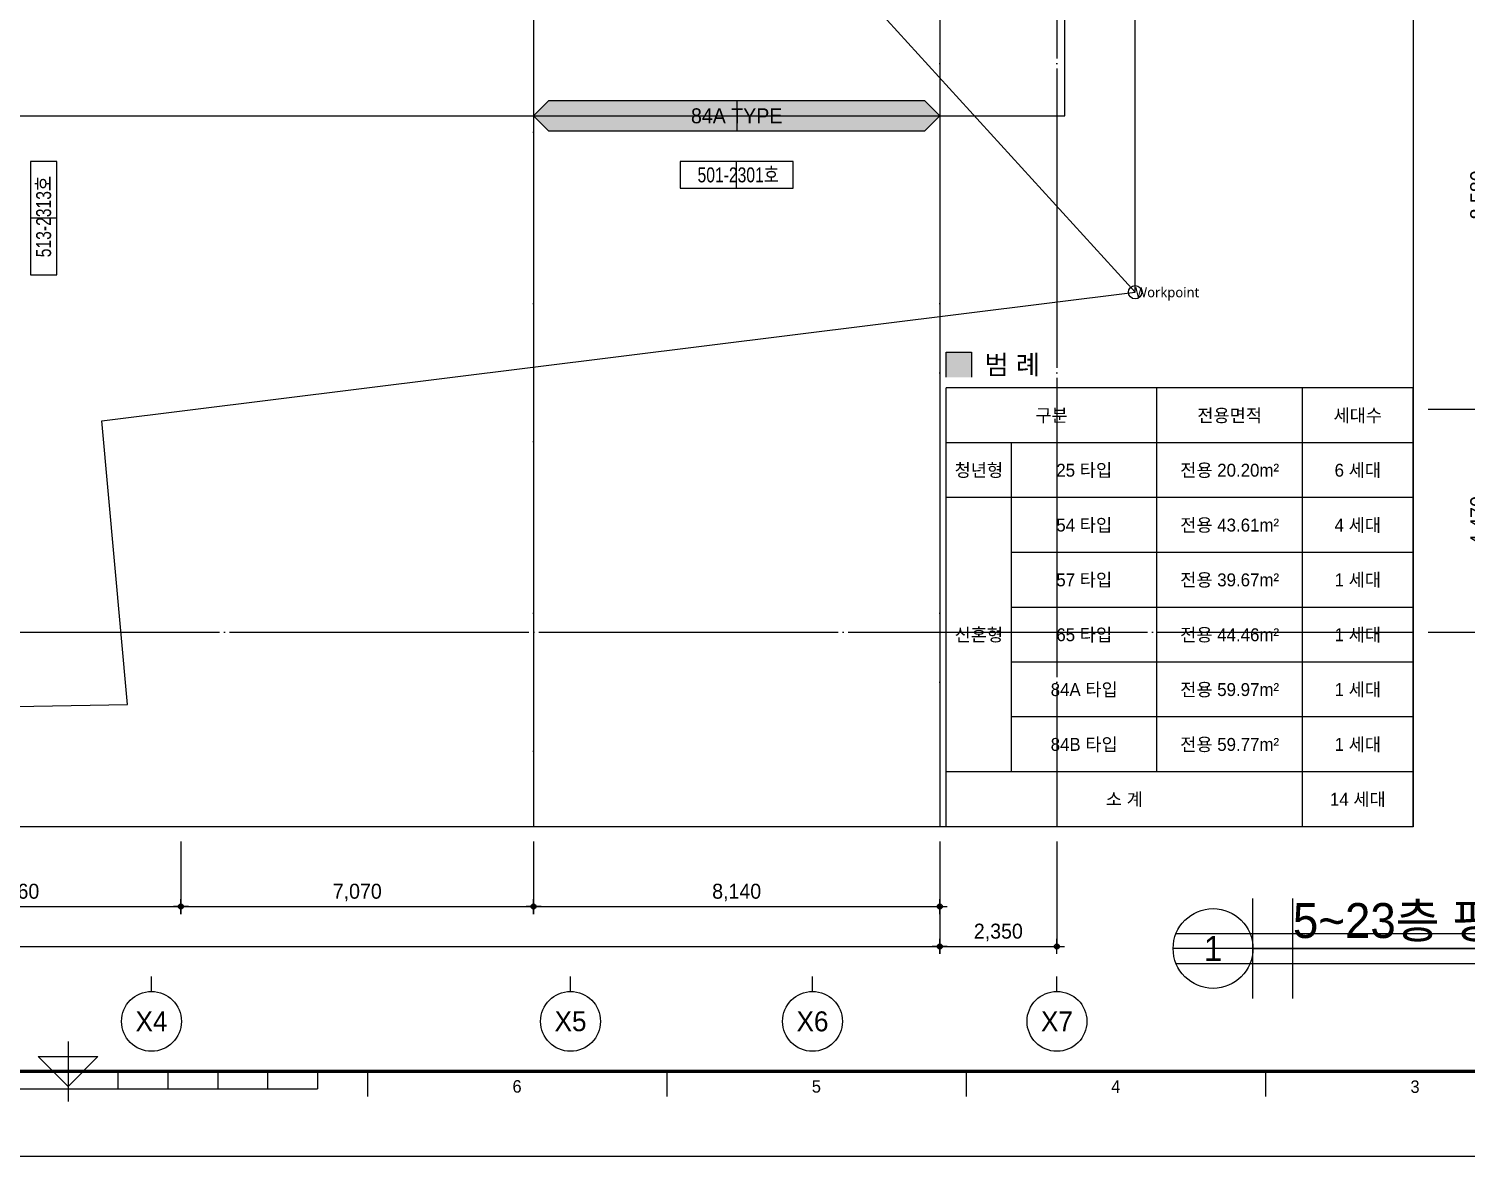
# Model space of a CAD drawing. Header units: millimetres. Extents: x 840000 to 1054178, y 0 to 59400.
# Drawn here: x 881212 to 910026, y 0 to 22590 of the extents above; entities that cross this region are included whole.
import ezdxf
from ezdxf.enums import TextEntityAlignment as Align
from ezdxf.xclip import XClip

# ---------------------------------------------------------------- set-up
doc = ezdxf.new("R2010")
doc.units = ezdxf.units.MM
doc.header["$LTSCALE"] = 100
doc.header["$XCLIPFRAME"] = 0
doc.linetypes.add('X - 단위세대 확장형$0$CEN', pattern=[62, 60, -1, 0, -1])
doc.linetypes.add('X - 평면도$0$CEN', pattern=[62, 60, -1, 0, -1])
doc.layers.get('DEFPOINTS').update_dxf_attribs({"color": 145})
for name, color, linetype in [('7', 7, 'Continuous'), ('AA-EL-PCN6', 6, 'Continuous'), ('AA-MKXM', 7, 'Continuous'), ('AA-XXXX-253', 253, 'Continuous'), ('AA-XXXX-DIMS', 7, 'Continuous'), ('AA-XXXX-TEXT', 3, 'Continuous'), ('DIM', 7, 'Continuous'), ('SYM', 7, 'Continuous'), ('TEX', 7, 'Continuous'), ('X - SHEET$0$AA-BORD-FORM', 7, 'Continuous'), ('X - SHEET$0$AA-BORD-TEXT', 3, 'Continuous'), ('X - 단위세대 확장형$0$AA-XXXX-CNTL', 1, 'X - 단위세대 확장형$0$CEN'), ('X - 평면도$0$A-CEN', 1, 'X - 평면도$0$CEN'), ('X - 평면도$0$AA-XXXX-CNTL', 1, 'X - 평면도$0$CEN')]:
    doc.layers.add(name, color=color, linetype=linetype)
doc.layers.add('DEFPOINT', color=163, linetype='Continuous', plot=False)
doc.layers.add('X - 평면도$0$DEFPOINT', color=145, linetype='Continuous', plot=False)
doc.styles.add('HAUD01', font='Dotum.ttf')
doc.styles.get("Standard").update_dxf_attribs({"font": 'Dotum.ttf'})
doc.styles.add('X - CORE$0$맑은고딕', font='malgun.ttf')
doc.styles.add('X - SHEET$0$HAUD01', font='Dotum.ttf')
doc.styles.add('X - 단위세대 확장형$0$맑은고딕', font='malgun.ttf')
doc.dimstyles.new('HAUD-100', dxfattribs={"dimscale": 100, "dimtxt": 3, "dimasz": 1, "dimexe": 0, "dimexo": 3, "dimgap": 1, "dimtad": 1, "dimdec": 0, "dimdsep": 46, "dimlunit": 6, "dimtxsty": 'HAUD01', "dimblk": 'DIMDOT', "dimcen": 2.5, "dimdle": 1.5, "dimclrd": 7, "dimclre": 7, "dimclrt": 3, "dimadec": 0, "dimazin": 0, "dimtfac": 1, "dimtdec": 0, "dimtix": 1, "dimtmove": 2, "dimatfit": 3, "dimfxl": 1, "dimtvp": 1, "dimtolj": 1, "dimtzin": 0, "dimarcsym": 0})

# ---------------------------------------------------------------- blocks, each defined once
blk = doc.blocks.new('DIMDOT')
at = {"layer": 'AA-XXXX-DIMS'}
for p, q in [((-1.5, 0), (1.5, 0)), ((0, -1.5), (0, 1.5))]:
    blk.add_line(p, q, dxfattribs=at)
for radius in [0.5, 0.25]:
    blk.add_circle((0, 0), radius, dxfattribs=at)
blk = doc.blocks.new('*D14')
at = {"color": 7, "lineweight": -2, "transparency": 16777216}
for p, q in [((-44267, -11007), (-44267, -13107)), ((-3917, -11007), (-3917, -13107)), ((-44167, -13107), (-4017, -13107))]:
    blk.add_line(p, q, dxfattribs=at)
at = {"layer": 'DEFPOINTS', "color": 0, "transparency": 16777216}
for p in [(-44267, -10707), (-3917, -10707), (-3917, -13107)]:
    blk.add_point(p, dxfattribs=at)
at = {"color": 7, "lineweight": -2, "transparency": 16777216, "xscale": 100, "yscale": 100, "zscale": 100, "rotation": 180}
blk.add_blockref('DIMDOT', (-44267, -13107), dxfattribs=at)
at = {"color": 7, "lineweight": -2, "transparency": 16777216, "xscale": 100, "yscale": 100, "zscale": 100}
blk.add_blockref('DIMDOT', (-3917, -13107), dxfattribs=at)
at = {"color": 3, "transparency": 16777216, "insert": (-24092, -12828), "char_height": 300, "attachment_point": 5, "style": 'HAUD01'}
blk.add_mtext('\\A1;40,350', dxfattribs=at)
blk = doc.blocks.new('*D16')
at = {"color": 7, "lineweight": -2, "transparency": 16777216}
for p, q in [((-3917, -11007), (-3917, -13107)), ((-1567, -11007), (-1567, -13107)), ((-3817, -13107), (-1667, -13107))]:
    blk.add_line(p, q, dxfattribs=at)
at = {"layer": 'DEFPOINTS', "color": 0, "transparency": 16777216}
for p in [(-3917, -10707), (-1567, -10707), (-1567, -13107)]:
    blk.add_point(p, dxfattribs=at)
at = {"color": 7, "lineweight": -2, "transparency": 16777216, "xscale": 100, "yscale": 100, "zscale": 100, "rotation": 180}
blk.add_blockref('DIMDOT', (-3917, -13107), dxfattribs=at)
at = {"color": 7, "lineweight": -2, "transparency": 16777216, "xscale": 100, "yscale": 100, "zscale": 100}
blk.add_blockref('DIMDOT', (-1567, -13107), dxfattribs=at)
at = {"color": 3, "transparency": 16777216, "insert": (-2742, -12828), "char_height": 300, "attachment_point": 5, "style": 'HAUD01'}
blk.add_mtext('\\A1;2,350', dxfattribs=at)
blk = doc.blocks.new('*D36')
at = {"color": 7, "lineweight": -2, "transparency": 16777216}
for p, q in [((-19127, -11007), (-19127, -12307)), ((-12057, -11007), (-12057, -12307)), ((-19027, -12307), (-12157, -12307))]:
    blk.add_line(p, q, dxfattribs=at)
at = {"layer": 'DEFPOINTS', "color": 0, "transparency": 16777216}
for p in [(-19127, -10707, 0), (-12057, -10707, 0), (-12057, -12307)]:
    blk.add_point(p, dxfattribs=at)
at = {"color": 7, "lineweight": -2, "transparency": 16777216, "xscale": 100, "yscale": 100, "zscale": 100, "rotation": 180}
blk.add_blockref('DIMDOT', (-19127, -12307), dxfattribs=at)
at = {"color": 7, "lineweight": -2, "transparency": 16777216, "xscale": 100, "yscale": 100, "zscale": 100}
blk.add_blockref('DIMDOT', (-12057, -12307), dxfattribs=at)
at = {"color": 3, "transparency": 16777216, "insert": (-15592, -12028), "char_height": 300, "attachment_point": 5, "style": 'HAUD01'}
blk.add_mtext('\\A1;7,070', dxfattribs=at)
blk = doc.blocks.new('*D37')
at = {"color": 7, "lineweight": -2, "transparency": 16777216}
for p, q in [((-12057, -11007), (-12057, -12307)), ((-3917, -11007), (-3917, -12307)), ((-11957, -12307), (-4017, -12307))]:
    blk.add_line(p, q, dxfattribs=at)
at = {"layer": 'DEFPOINTS', "color": 0, "transparency": 16777216}
for p in [(-12057, -10707, 0), (-3917, -10707, 0), (-3917, -12307)]:
    blk.add_point(p, dxfattribs=at)
at = {"color": 7, "lineweight": -2, "transparency": 16777216, "xscale": 100, "yscale": 100, "zscale": 100, "rotation": 180}
blk.add_blockref('DIMDOT', (-12057, -12307), dxfattribs=at)
at = {"color": 7, "lineweight": -2, "transparency": 16777216, "xscale": 100, "yscale": 100, "zscale": 100}
blk.add_blockref('DIMDOT', (-3917, -12307), dxfattribs=at)
at = {"color": 3, "transparency": 16777216, "insert": (-7987, -12028), "char_height": 300, "attachment_point": 5, "style": 'HAUD01'}
blk.add_mtext('\\A1;8,140', dxfattribs=at)
blk = doc.blocks.new('*D40')
at = {"color": 7, "lineweight": -2, "transparency": 16777216}
for p, q in [((5874, 31431), (7974, 31431)), ((7974, 31331), (7974, -6709)), ((5874, -6809), (7974, -6809))]:
    blk.add_line(p, q, dxfattribs=at)
at = {"layer": 'DEFPOINTS', "color": 0, "transparency": 16777216}
for p in [(5574, 31431), (5574, -6809, 0), (7974, -6809)]:
    blk.add_point(p, dxfattribs=at)
at = {"color": 7, "lineweight": -2, "transparency": 16777216, "xscale": 100, "yscale": 100, "zscale": 100}
for p, rotation in [((7974, 31431), 90), ((7974, -6809), 270)]:
    blk.add_blockref('DIMDOT', p, dxfattribs=dict(at, rotation=rotation))
at = {"color": 3, "transparency": 16777216, "insert": (7695, 12311), "char_height": 300, "attachment_point": 5, "rotation": 90, "style": 'HAUD01'}
blk.add_mtext('\\A1;38,240', dxfattribs=at)
blk = doc.blocks.new('*D42')
at = {"color": 7, "lineweight": -2, "transparency": 16777216}
for p, q in [((5874, 6241), (7174, 6241)), ((7174, -2239), (7174, 6141)), ((5874, -2339), (7174, -2339))]:
    blk.add_line(p, q, dxfattribs=at)
at = {"layer": 'DEFPOINTS', "color": 0, "transparency": 16777216}
for p in [(5574, 6241), (7174, 6241), (5574, -2339)]:
    blk.add_point(p, dxfattribs=at)
at = {"color": 7, "lineweight": -2, "transparency": 16777216, "xscale": 100, "yscale": 100, "zscale": 100}
for p, rotation in [((7174, 6241), 90), ((7174, -2339), 270)]:
    blk.add_blockref('DIMDOT', p, dxfattribs=dict(at, rotation=rotation))
at = {"color": 3, "transparency": 16777216, "insert": (6895, 1951), "char_height": 300, "attachment_point": 5, "rotation": 90, "style": 'HAUD01'}
blk.add_mtext('\\A1;8,580', dxfattribs=at)
blk = doc.blocks.new('*D43')
at = {"color": 7, "lineweight": -2, "transparency": 16777216}
for p, q in [((5874, -2339), (7174, -2339)), ((7174, -6709), (7174, -2439)), ((5874, -6809), (7174, -6809))]:
    blk.add_line(p, q, dxfattribs=at)
at = {"layer": 'DEFPOINTS', "color": 0, "transparency": 16777216}
for p in [(5574, -2339), (7174, -2339), (5574, -6809, 0)]:
    blk.add_point(p, dxfattribs=at)
at = {"color": 7, "lineweight": -2, "transparency": 16777216, "xscale": 100, "yscale": 100, "zscale": 100}
for p, rotation in [((7174, -2339), 90), ((7174, -6809), 270)]:
    blk.add_blockref('DIMDOT', p, dxfattribs=dict(at, rotation=rotation))
at = {"color": 3, "transparency": 16777216, "insert": (6895, -4574), "char_height": 300, "attachment_point": 5, "rotation": 90, "style": 'HAUD01'}
blk.add_mtext('\\A1;4,470', dxfattribs=at)
blk = doc.blocks.new('*D46')
at = {"color": 7, "lineweight": -2, "transparency": 16777216}
for p, q in [((-25787, -11007), (-25787, -12307)), ((-19127, -11007), (-19127, -12307)), ((-25687, -12307), (-19227, -12307))]:
    blk.add_line(p, q, dxfattribs=at)
at = {"layer": 'DEFPOINTS', "color": 0, "transparency": 16777216}
for p in [(-25787, -10707), (-19127, -10707), (-19127, -12307)]:
    blk.add_point(p, dxfattribs=at)
at = {"color": 7, "lineweight": -2, "transparency": 16777216, "xscale": 100, "yscale": 100, "zscale": 100, "rotation": 180}
blk.add_blockref('DIMDOT', (-25787, -12307), dxfattribs=at)
at = {"color": 7, "lineweight": -2, "transparency": 16777216, "xscale": 100, "yscale": 100, "zscale": 100}
blk.add_blockref('DIMDOT', (-19127, -12307), dxfattribs=at)
at = {"color": 3, "transparency": 16777216, "insert": (-22457, -12028), "char_height": 300, "attachment_point": 5, "style": 'HAUD01'}
blk.add_mtext('\\A1;6,660', dxfattribs=at)
blk = doc.blocks.new('X - 단위세대 확장형', base_point=(-475, -287))
at = {"layer": 'DEFPOINTS'}
blk.add_lwpolyline([(88214, 68690), (27286, 68690), (27286, 22495), (88214, 22495)], close=True, dxfattribs=at)
blk.add_circle((82639, 33202), 133, dxfattribs=at)
blk.add_point((82639, 33202), dxfattribs=at)
at = {"layer": 'X - 단위세대 확장형$0$AA-XXXX-CNTL'}
for p, q in [((70582, 39076), (70582, 22495)), ((78722, 39076), (78722, 22495))]:
    blk.add_line(p, q, dxfattribs=at)
at = {"layer": 'DEFPOINTS', "style": 'X - 단위세대 확장형$0$맑은고딕'}
blk.add_text('Workpoint ', height=200, dxfattribs=at).set_placement((82639, 33202), align=Align.MIDDLE_LEFT)
blk = doc.blocks.new('A$C2db2baec')
at = {"layer": 'DEFPOINT'}
for p, q in [((-51348, -53812), (-51348, -53279)), ((-64973, -54412), (-65506, -54412))]:
    blk.add_line(p, q, dxfattribs=at)
at = {"layer": 'SYM'}
for points in [[(-65506, -53279), (-65506, -55545), (-64973, -55545), (-64973, -53279)], [(-50215, -53279), (-52481, -53279), (-52481, -53812), (-50215, -53812)]]:
    blk.add_lwpolyline(points, close=True, dxfattribs=at)
at = {"layer": 'AA-XXXX-TEXT', "style": 'HAUD01', "width": 0.8}
blk.add_text('513-2313호', height=300, rotation=90, dxfattribs=at).set_placement((-65240, -54382), align=Align.MIDDLE_CENTER)
blk.add_text('501-2301호', height=300, dxfattribs=at).set_placement((-51318, -53545), align=Align.MIDDLE_CENTER)
blk = doc.blocks.new('20220111_기준층 세대명')
at = {"layer": 'AA-XXXX-253'}
blk.add_hatch(color=256, dxfattribs=at).paths.add_polyline_path([(-11907, 3836), (-12207, 3536), (-11907, 3236), (-4367, 3236), (-4067, 3536), (-4367, 3836)])
blk.add_lwpolyline([(-4067, 3536), (-4367, 3836), (-11907, 3836), (-12207, 3536), (-11907, 3236), (-4367, 3236)], close=True)
at = {"layer": 'DEFPOINT'}
blk.add_line((-8137, 3836), (-8137, 3236), dxfattribs=at)
blk.add_lwpolyline([(-1557, 3536), (-1557, 33936), (-46952, 33936), (-46952, -4889), (-23212, -4889), (-23212, 3536), (-1557, 3536)], dxfattribs=at)
at = {"layer": 'TEX', "style": 'HAUD01'}
blk.add_text('84A TYPE', height=300, dxfattribs=at).set_placement((-8137, 3536), align=Align.MIDDLE_CENTER)
blk = doc.blocks.new('A$Cd02a2fe3')
at = {"layer": '7'}
for p, q in [((-35414, -85384), (-35414, -65605)), ((-14350, -65605), (-35414, -65605)), ((-25909, -82912), (-25909, -65605)), ((-19350, -85384), (-19350, -65605)), ((-14350, -85384), (-14350, -65605)), ((-14350, -68077), (-35414, -68077)), ((-32468, -82912), (-32468, -68077)), ((-14350, -70550), (-35414, -70550)), ((-14350, -73022), (-32468, -73022)), ((-32468, -75494), (-14350, -75494)), ((-14350, -77967), (-32468, -77967)), ((-14350, -80439), (-32468, -80439)), ((-14350, -82912), (-35414, -82912)), ((-14350, -85384), (-35414, -85384))]:
    blk.add_line(p, q, dxfattribs=at)
at = {"layer": 'AA-EL-PCN6'}
for p, q in [((-35414, -65123), (-35414, -63987)), ((-35414, -63987), (-34279, -63987)), ((-34279, -63987), (-34279, -65123))]:
    blk.add_line(p, q, dxfattribs=at)
blk.add_solid([(-35414, -63987), (-34279, -63987), (-35414, -65123), (-34279, -65123)], dxfattribs=at)
at = {"layer": 'TEX', "style": 'HAUD01'}
blk.add_text('범 례', height=872, dxfattribs=at).set_placement((-33689, -64555), align=Align.MIDDLE_LEFT)
for s, p in [('구분', (-30662, -66841)), ('전용면적', (-22630, -66846)), ('세대수', (-16850, -66841)), ('청년형', (-33941, -69314)), ('25 타입', (-29189, -69314)), ('전용 20.20m²', (-22630, -69314)), ('6 세대', (-16850, -69314)), ('54 타입', (-29189, -71786)), ('전용 43.61m²', (-22630, -71786)), ('4 세대', (-16850, -71786)), ('57 타입', (-29189, -74258)), ('전용 39.67m²', (-22630, -74258)), ('1 세대', (-16850, -74258)), ('신혼형', (-33941, -76731)), ('65 타입', (-29189, -76731)), ('전용 44.46m²', (-22630, -76731)), ('1 세대', (-16850, -76731)), ('84A 타입', (-29189, -79203)), ('전용 59.97m²', (-22630, -79203)), ('1 세대', (-16850, -79203)), ('84B 타입', (-29189, -81675)), ('전용 59.77m²', (-22630, -81675)), ('1 세대', (-16850, -81675)), ('소 계', (-27382, -84148)), ('14 세대', (-16850, -84148))]:
    blk.add_text(s, height=581.3, dxfattribs=at).set_placement(p, align=Align.MIDDLE_CENTER)
blk = doc.blocks.new('X - SHEET$0$HAUDsheetV')
at = {"layer": 'X - SHEET$0$AA-BORD-FORM', "color": 2}
for p, q in [((421, 23), (421, 11)), ((431, 17), (431, 13.5)), ((441, 17), (441, 13.5)), ((451, 17), (451, 13.5)), ((461, 17), (461, 13.5)), ((471, 17), (471, 13.5)), ((481, 17), (481, 12)), ((541, 17), (541, 12)), ((601, 17), (601, 12)), ((661, 17), (661, 12)), ((371, 13.5), (471, 13.5))]:
    blk.add_line(p, q, dxfattribs=at)
at = {"layer": 'X - SHEET$0$AA-BORD-FORM', "color": 1}
blk.add_lwpolyline([(1, 0), (841, 0), (841, 594), (1, 594)], close=True, dxfattribs=at)
at = {"layer": 'X - SHEET$0$AA-BORD-FORM', "color": 2, "const_width": 0.682}
blk.add_lwpolyline([(21, 17), (21, 577), (821, 577), (821, 17)], close=True, dxfattribs=at)
at = {"layer": 'X - SHEET$0$AA-BORD-FORM', "color": 2}
blk.add_lwpolyline([(427, 20), (421, 14), (415, 20)], close=True, dxfattribs=at)
at = {"layer": 'X - SHEET$0$AA-BORD-TEXT', "color": 7, "style": 'X - SHEET$0$HAUD01'}
for s, p in [('6', (511, 13.99)), ('5', (571, 13.99)), ('4', (631, 13.95)), ('3', (691, 13.94))]:
    blk.add_text(s, height=2.5, dxfattribs=at).set_placement(p, align=Align.MIDDLE_CENTER)
at = {"layer": 'X - SHEET$0$AA-BORD-TEXT', "color": 3, "style": 'X - SHEET$0$HAUD01'}
for tag, p in [('PJCode', (786, 567.94)), ('작성자', (786.11, 194.82)), ('검토자', (786.11, 181.82)), ('최종검토자', (786.11, 168.82)), ('승인자', (786.11, 155.82)), ('일자', (786.83, 144.02)), ('개정번호', (812, 65.92))]:
    blk.add_attdef(tag, text='', height=3, dxfattribs=at).set_placement(p, align=Align.MIDDLE_CENTER)
at = {"layer": 'X - SHEET$0$AA-BORD-TEXT', "color": 3, "lineweight": 30, "flags": 104}
blk.add_attdef('PJTitle', text='', height=4, dxfattribs=at).set_placement((787.25, 536.62), align=Align.MIDDLE_CENTER)
blk = doc.blocks.new('X - SHEET')
at = {"xscale": 100, "yscale": 100, "zscale": 100}
blk.add_blockref('X - SHEET$0$HAUDsheetV', (-100, 0), dxfattribs=at)
blk = doc.blocks.new('X - 평면도$0$A$C9949ff83')
at = {"layer": 'DEFPOINTS'}
for points in [[(0, 59400), (84000, 59400), (84000, 0), (0, 0)], [(2000, 1700), (75000, 1700), (75000, 57700), (2000, 57700)]]:
    blk.add_lwpolyline(points, close=True, dxfattribs=at)
blk = doc.blocks.new('X - CORE', base_point=(-475, -287))
at = {"layer": 'DEFPOINTS'}
blk.add_line((34027, -11181), (14850, 9860), dxfattribs=at)
blk.add_circle((34027, -11181), 133, dxfattribs=at)
at = {"layer": 'DEFPOINTS', "style": 'X - CORE$0$맑은고딕'}
blk.add_text('Workpoint ', height=200, dxfattribs=at).set_placement((34027, -11181), align=Align.MIDDLE_LEFT)
blk = doc.blocks.new('X - 평면도', base_point=(-475.4, -286.7))
at = {"layer": 'DEFPOINTS'}
blk.add_lwpolyline([(1287286.2, 68689.6), (1348213.6, 68689.6), (1348213.6, 22495.2), (1287286.2, 22495.2)], close=True, dxfattribs=at)
at = {"layer": 'X - 평면도$0$A-CEN', "color": 5}
for p, q in [((1341072, 68689.6), (1341072, 22495.2)), ((1287286.2, 26393.1), (1348213.6, 26393.1))]:
    blk.add_line(p, q, dxfattribs=at)
at = {"layer": 'X - 평면도$0$AA-XXXX-CNTL'}
for p, q in [((1338722, 68689.6), (1338722, 22495.2)), ((1330582, 54910.3), (1330582, 22495.2))]:
    blk.add_line(p, q, dxfattribs=at)
at = {"layer": 'X - 평면도$0$DEFPOINT'}
blk.add_lwpolyline([(1342640.5, 68365.6), (1325472.6, 68450.8), (1320191.2, 68315.3), (1313042.1, 68006.8), (1294833.1, 66148.4), (1294521.2, 57737.5), (1294473, 49209.6), (1293931.7, 42085), (1292804.5, 24415.6), (1292582.9, 17927.4), (1303789, 17869.8), (1304018.4, 24614.7), (1322441.5, 24941.8), (1321930.2, 30624.5), (1342639.2, 33202.2)], close=True, dxfattribs=at)
for name, p in [('X - 평면도$0$A$C9949ff83', (1279249.9, 15892.4)), ('X - CORE', (1308136.6, 44096.4))]:
    blk.add_blockref(name, p)
blk = doc.blocks.new('고층부 치수')
at = {"layer": 'DIM'}
for p, q in [((-19717.2, -14007, 0), (-19717.2, -13707, 0)), ((-11317.2, -14007, 0), (-11317.2, -13707, 0)), ((-6467.2, -14007, 0), (-6467.2, -13707, 0)), ((-1567.2, -14007, 0), (-1567.2, -13707, 0))]:
    blk.add_line(p, q, dxfattribs=at)
for centre in [(-19717.2, -14607, 0), (-11317.2, -14607, 0), (-6467.2, -14607, 0), (-1567.2, -14607, 0)]:
    blk.add_circle(centre, 600, dxfattribs=at)
at = {"layer": 'DIM', "style": 'HAUD01'}
for s, p in [('X4', (-19717.2, -14607, 0)), ('X5', (-11317.2, -14607, 0)), ('X6', (-6467.2, -14607, 0)), ('X7', (-1567.2, -14607, 0))]:
    blk.add_text(s, height=400, dxfattribs=at).set_placement(p, align=Align.MIDDLE)
for base, p1, p2, angle, picture, middle in [((7974.4, -6809.1, 0), (5574.4, 31430.9, 0), (5574.4, -6809.1), 90, '*D40', (7695.3, 12310.9, 0)), ((7174.4, 6240.9, 0), (5574.4, -2339.1, 0), (5574.4, 6240.9, 0), 270, '*D42', (6895.3, 1950.9, 0)), ((7174.4, -2339.1, 0), (5574.4, -6809.1), (5574.4, -2339.1, 0), 270, '*D43', (6895.3, -4574.1, 0)), ((-12057.2, -12307, 0), (-19127.2, -10707, 0), (-12057.2, -10707, 0), 180, '*D36', (-15592.2, -12027.9, 0)), ((-3917.2, -12307, 0), (-12057.2, -10707, 0), (-3917.2, -10707, 0), 180, '*D37', (-7987.2, -12027.9, 0))]:
    dim = blk.add_linear_dim(base=base, p1=p1, p2=p2, angle=angle, dimstyle='HAUD-100')
    dim.commit()
    dim.dimension.update_dxf_attribs({"geometry": picture, "text_midpoint": middle})
for base, p1, p2, picture, middle in [((-3917.2, -13107, 0), (-44267.2, -10707, 0), (-3917.2, -10707, 0), '*D14', (-24092.2, -12827.9, 0)), ((-1567.2, -13107, 0), (-3917.2, -10707, 0), (-1567.2, -10707, 0), '*D16', (-2742.2, -12827.9, 0))]:
    dim = blk.add_linear_dim(base=base, p1=p1, p2=p2, dimstyle='HAUD-100')
    dim.commit()
    dim.dimension.update_dxf_attribs({"geometry": picture, "text_midpoint": middle})
dim = blk.add_aligned_dim(p1=(-25787.2, -10707, 0), p2=(-19127.2, -10707, 0), distance=-1600, dimstyle='HAUD-100')
dim.commit()
dim.dimension.update_dxf_attribs({"geometry": '*D46', "text_midpoint": (-22457.2, -12027.9, 0)})

msp = doc.modelspace()

# ---------------------------------------------------------------- block references
ref = msp.add_blockref('X - 평면도', (-439725.3, -16179.1))
XClip(ref).set_block_clipping_path([(1279249.9173513227, 15892.4151621314), (1363249.9173513227, 75292.4151621313)])

# ---------------------------------------------------------------- next in the draw order: linework, layer by layer
at = {"layer": 'AA-MKXM', "color": 3}
msp.add_line((905751.3, 4162.4), (913818, 4162.4), dxfattribs=at)
msp.add_circle((904951.3, 4162.4), 800, dxfattribs=at)
at = {"layer": 'DEFPOINTS'}
for p, q in [((905751.3, 3162.4), (905751.3, 5162.4)), ((906551.3, 3162.4), (906551.3, 5162.4)), ((904209.7, 4462.4), (913818, 4462.4)), ((913818, 4162.4), (904151.3, 4162.4)), ((904209.7, 3862.4), (913818, 3862.4))]:
    msp.add_line(p, q, dxfattribs=at)

# ---------------------------------------------------------------- next in the draw order: block references
for name, p in [('X - SHEET', (840000, 0)), ('20220111_기준층 세대명', (903539.4, 17309.8))]:
    msp.add_blockref(name, p)
at = {"xscale": 0.4444444444444444, "yscale": 0.4444444444444444, "zscale": 0.4444444444444444}
msp.add_blockref('A$Cd02a2fe3', (915341.5, 44551.2), dxfattribs=at)
at = {"layer": 'SYM'}
msp.add_blockref('A$C2db2baec', (946750.1, 73207.6), dxfattribs=at)

# ---------------------------------------------------------------- next in the draw order: texts
at = {"layer": 'AA-MKXM', "style": 'HAUD01'}
msp.add_text('5~23층 평면도', height=700, dxfattribs=at).set_placement((906551.3, 4162.4), align=Align.BOTTOM_LEFT)
msp.add_text('1', height=500, dxfattribs=at).set_placement((904951.3, 4162.4), align=Align.MIDDLE_CENTER)

# ---------------------------------------------------------------- next in the draw order: block references
at = {"layer": 'SYM'}
ref = msp.add_blockref('X - 단위세대 확장형', (820274.7, -16179.1), dxfattribs=at)
XClip(ref).set_block_clipping_path([(27286.2339647645, 22495.2025850526), (88213.6007378809, 68689.6277392105)])

# ---------------------------------------------------------------- next in the draw order: block references
msp.add_blockref('고층부 치수', (903389.3, 17309.8))

doc.saveas('drawing.dxf')
